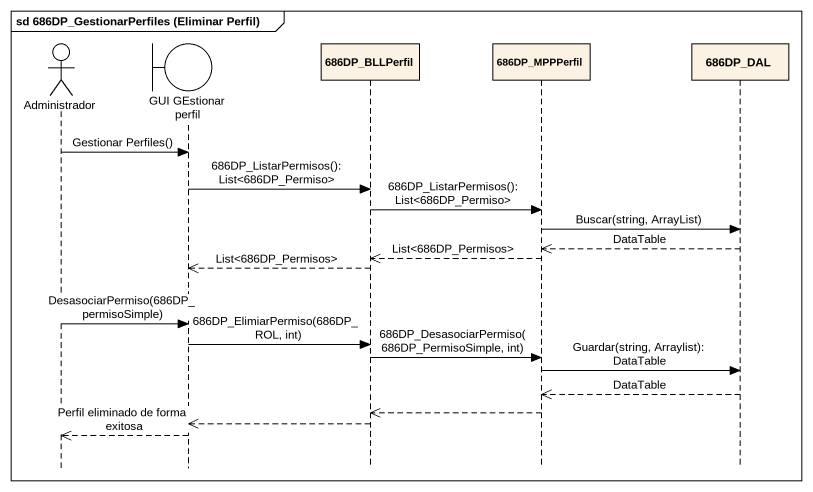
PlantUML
@startuml
mainframe sd 686DP_GestionarPerfiles (Eliminar Perfil)
hide footbox
actor Administrador
boundary "GUI GEstionar perfil" as GUI_GEstionar_perfil
participant "686DP_BLLPerfil" as c686DP_BLLPerfil
participant "686DP_MPPPerfil" as c686DP_MPPPerfil
participant "686DP_DAL" as c686DP_DAL

Administrador -> GUI_GEstionar_perfil : Gestionar Perfiles()
GUI_GEstionar_perfil -> c686DP_BLLPerfil : 686DP_ListarPermisos(): List<686DP_Permiso>
c686DP_BLLPerfil -> c686DP_MPPPerfil : 686DP_ListarPermisos(): List<686DP_Permiso>
c686DP_MPPPerfil -> c686DP_DAL : Buscar(string, ArrayList)
c686DP_DAL -->> c686DP_MPPPerfil : DataTable
c686DP_MPPPerfil -->> c686DP_BLLPerfil : List<686DP_Permisos>
c686DP_BLLPerfil -->> GUI_GEstionar_perfil : List<686DP_Permisos>
Administrador -> GUI_GEstionar_perfil : DesasociarPermiso(686DP_permisoSimple)
GUI_GEstionar_perfil -> c686DP_BLLPerfil : 686DP_ElimiarPermiso(686DP_ROL, int)
c686DP_BLLPerfil -> c686DP_MPPPerfil : 686DP_DesasociarPermiso(686DP_PermisoSimple, int)
c686DP_MPPPerfil -> c686DP_DAL : Guardar(string, Arraylist): DataTable
c686DP_DAL -->> c686DP_MPPPerfil : DataTable
c686DP_MPPPerfil -->> c686DP_BLLPerfil
c686DP_BLLPerfil -->> GUI_GEstionar_perfil
GUI_GEstionar_perfil -->> Administrador : Perfil eliminado de forma exitosa
@enduml
